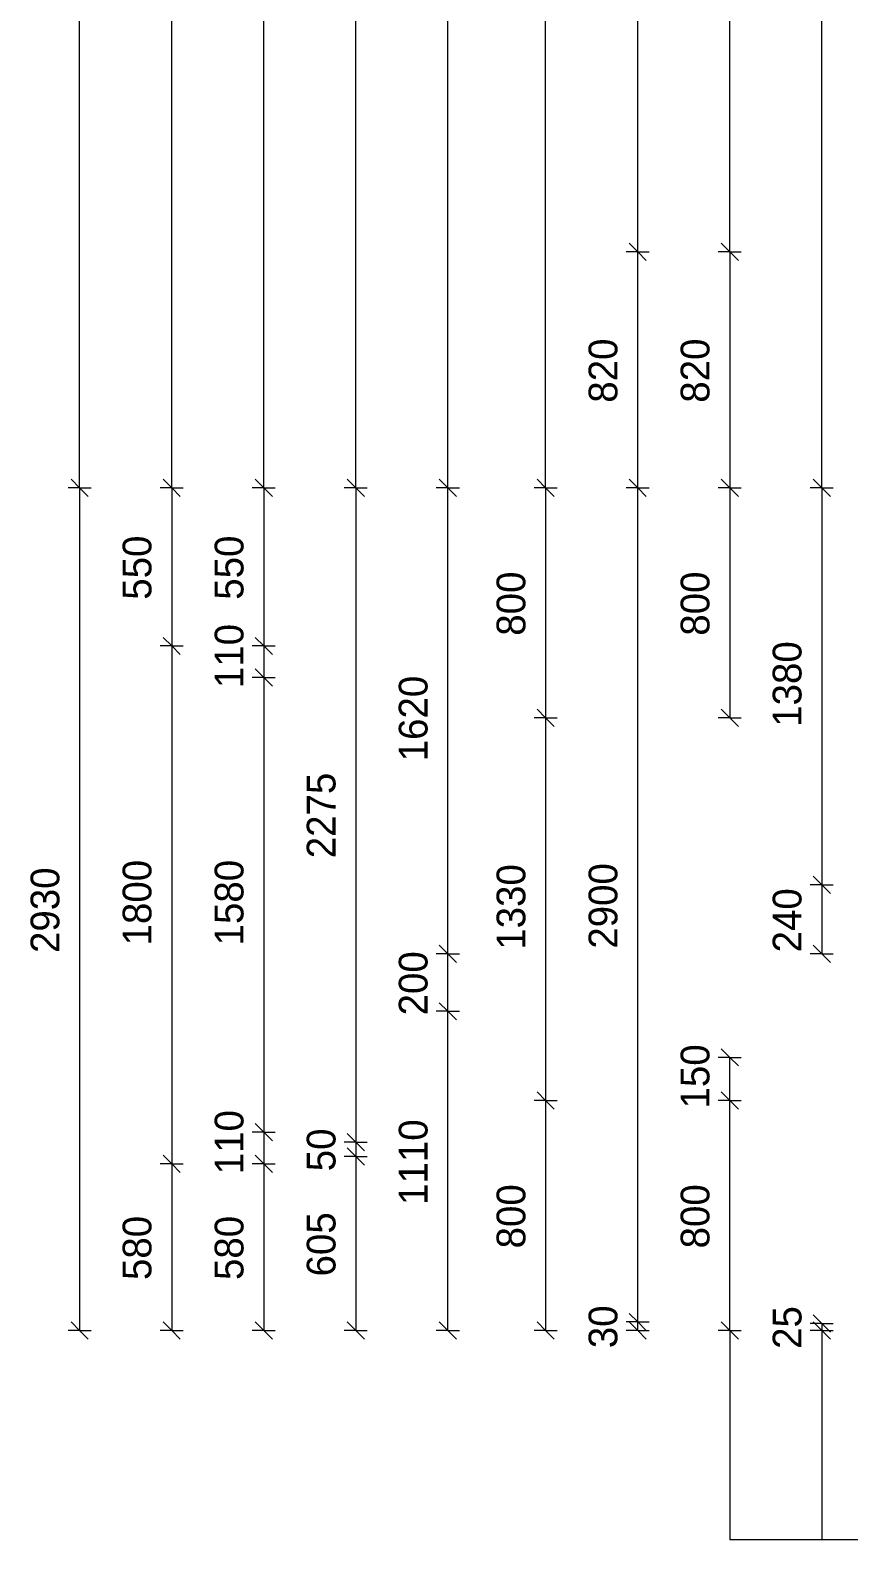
# Model space of a CAD drawing. Header units: millimetres. Extents: x -34201 to -21230, y 2346 to 10832.
# Drawn here: x -34201 to -31355, y 2542 to 7791 of the extents above; entities that cross this region are included whole.
import ezdxf

# ---------------------------------------------------------------- set-up
doc = ezdxf.new("R2010")
doc.units = ezdxf.units.MM
for name, color, linetype, lineweight in [('A-ANNO-DIMS', 211, 'Continuous', 9), ('A-ANNO-DIMS-40', 211, 'Continuous', 9), ('A-DETL-MBND', 5, 'Continuous', 18)]:
    doc.layers.add(name, color=color, linetype=linetype, lineweight=lineweight)
doc.styles.add('Nirmala UI Semilight', font='NirmalaS.ttf', dxfattribs={"height": 100})
doc.dimstyles.new('Diagonal_-_2_5mm_NI_UI', dxfattribs={"dimscale": 304.8, "dimtxt": 104.736395, "dimasz": 0.19685, "dimexe": 0.131234, "dimexo": 0.0625, "dimgap": 0.131234, "dimtad": 1, "dimdec": 4, "dimzin": 0, "dimdsep": 46, "dimtxsty": 'Nirmala UI Semilight', "dimblk1": 'OBLIQUE', "dimblk2": 'OBLIQUE', "dimsah": 1, "dimcen": 0.09, "dimazin": 0, "dimtfac": 1, "dimtdec": 4, "dimtix": 1, "dimtmove": 0, "dimatfit": 3, "dimfxl": 0.131234, "dimfxlon": 1, "dimtvp": 1, "dimtolj": 1, "dimtzin": 0, "dimarcsym": 2})

# ---------------------------------------------------------------- blocks, each defined once
blk = doc.blocks.new('DIMBLOCK25-Elevation Front')
at = {"layer": 'A-ANNO-DIMS-40'}
for p, q in [((-33389.4, 6199.7), (-33429.4, 6199.7)), ((-33389.4, 6199.7), (-33419.4, 6229.7)), ((-33389.4, 6199.7), (-33389.4, 5649.8)), ((-33389.4, 6199.7), (-33359.4, 6169.7)), ((-33389.4, 6199.7), (-33349.4, 6199.7)), ((-33389.4, 5649.8), (-33419.4, 5679.8)), ((-33389.4, 5649.8), (-33429.4, 5649.8)), ((-33389.4, 5649.8), (-33359.4, 5619.8)), ((-33389.4, 5649.8), (-33349.4, 5649.8))]:
    blk.add_line(p, q, dxfattribs=at)
at = {"layer": 'A-ANNO-DIMS-40', "color": 0, "insert": (-33559.9, 5810.5), "char_height": 100, "width": 274.219, "attachment_point": 1, "rotation": 90, "line_spacing_factor": 1.142579, "style": 'Nirmala UI Semilight'}
blk.add_mtext('550', dxfattribs=at)
blk = doc.blocks.new('_Oblique')
at = {"color": 0, "linetype": 'ByBlock', "lineweight": -2}
blk.add_line((-0.5, -0.5), (0.5, 0.5), dxfattribs=at)
blk = doc.blocks.new('DIMBLOCK26-Elevation Front')
at = {"layer": 'A-ANNO-DIMS-40'}
for p, q in [((-33389.4, 5649.8), (-33419.4, 5679.8)), ((-33389.4, 5649.8), (-33429.4, 5649.8)), ((-33389.4, 5649.8), (-33389.4, 5539.8)), ((-33389.4, 5649.8), (-33359.4, 5619.8)), ((-33389.4, 5649.8), (-33349.4, 5649.8)), ((-33389.4, 5539.8), (-33419.4, 5569.8)), ((-33389.4, 5539.8), (-33429.4, 5539.8)), ((-33389.4, 5539.8), (-33359.4, 5509.8)), ((-33389.4, 5539.8), (-33349.4, 5539.8))]:
    blk.add_line(p, q, dxfattribs=at)
at = {"layer": 'A-ANNO-DIMS-40', "color": 0, "insert": (-33559.9, 5503.3), "char_height": 100, "width": 219.375, "attachment_point": 1, "rotation": 90, "line_spacing_factor": 1.142579, "style": 'Nirmala UI Semilight'}
blk.add_mtext('110', dxfattribs=at)
blk = doc.blocks.new('DIMBLOCK27-Elevation Front')
at = {"layer": 'A-ANNO-DIMS-40'}
for p, q in [((-33389.4, 5539.8), (-33419.4, 5569.8)), ((-33389.4, 5539.8), (-33429.4, 5539.8)), ((-33389.4, 5539.8), (-33389.4, 3959.8)), ((-33389.4, 5539.8), (-33359.4, 5509.8)), ((-33389.4, 5539.8), (-33349.4, 5539.8)), ((-33389.4, 3959.8), (-33419.4, 3989.8)), ((-33389.4, 3959.8), (-33429.4, 3959.8)), ((-33389.4, 3959.8), (-33359.4, 3929.8)), ((-33389.4, 3959.8), (-33349.4, 3959.8))]:
    blk.add_line(p, q, dxfattribs=at)
at = {"layer": 'A-ANNO-DIMS-40', "color": 0, "insert": (-33559.9, 4608.8), "char_height": 100, "width": 338.203, "attachment_point": 1, "rotation": 90, "line_spacing_factor": 1.142579, "style": 'Nirmala UI Semilight'}
blk.add_mtext('1580', dxfattribs=at)
blk = doc.blocks.new('DIMBLOCK28-Elevation Front')
at = {"layer": 'A-ANNO-DIMS-40'}
for p, q in [((-33389.4, 3959.8), (-33419.4, 3989.8)), ((-33389.4, 3959.8), (-33429.4, 3959.8)), ((-33389.4, 3959.8), (-33389.4, 3849.8)), ((-33389.4, 3959.8), (-33359.4, 3929.8)), ((-33389.4, 3959.8), (-33349.4, 3959.8)), ((-33389.4, 3849.8), (-33429.4, 3849.8)), ((-33389.4, 3849.8), (-33419.4, 3879.8)), ((-33389.4, 3849.8), (-33359.4, 3819.8)), ((-33389.4, 3849.8), (-33349.4, 3849.8))]:
    blk.add_line(p, q, dxfattribs=at)
at = {"layer": 'A-ANNO-DIMS-40', "color": 0, "insert": (-33559.9, 3813.3), "char_height": 100, "width": 219.375, "attachment_point": 1, "rotation": 90, "line_spacing_factor": 1.142579, "style": 'Nirmala UI Semilight'}
blk.add_mtext('110', dxfattribs=at)
blk = doc.blocks.new('DIMBLOCK29-Elevation Front')
at = {"layer": 'A-ANNO-DIMS-40'}
for p, q in [((-33389.4, 3849.8), (-33429.4, 3849.8)), ((-33389.4, 3849.8), (-33419.4, 3879.8)), ((-33389.4, 3849.8), (-33389.4, 3269.8)), ((-33389.4, 3849.8), (-33359.4, 3819.8)), ((-33389.4, 3849.8), (-33349.4, 3849.8)), ((-33389.4, 3269.8), (-33429.4, 3269.8)), ((-33389.4, 3269.8), (-33419.4, 3299.8)), ((-33389.4, 3269.8), (-33359.4, 3239.8)), ((-33389.4, 3269.8), (-33349.4, 3269.8))]:
    blk.add_line(p, q, dxfattribs=at)
at = {"layer": 'A-ANNO-DIMS-40', "color": 0, "insert": (-33559.9, 3445.5), "char_height": 100, "width": 274.219, "attachment_point": 1, "rotation": 90, "line_spacing_factor": 1.142579, "style": 'Nirmala UI Semilight'}
blk.add_mtext('580', dxfattribs=at)
blk = doc.blocks.new('DIMBLOCK30-Elevation Front')
at = {"layer": 'A-ANNO-DIMS-40'}
for p, q in [((-34029.4, 6199.7), (-34069.4, 6199.7)), ((-34029.4, 6199.7), (-34059.4, 6229.7)), ((-34029.4, 6199.7), (-34029.4, 3269.8)), ((-34029.4, 6199.7), (-33999.4, 6169.7)), ((-34029.4, 6199.7), (-33989.4, 6199.7)), ((-34029.4, 3269.8), (-34069.4, 3269.8)), ((-34029.4, 3269.8), (-34059.4, 3299.8)), ((-34029.4, 3269.8), (-33999.4, 3239.8)), ((-34029.4, 3269.8), (-33989.4, 3269.8))]:
    blk.add_line(p, q, dxfattribs=at)
at = {"layer": 'A-ANNO-DIMS-40', "color": 0, "insert": (-34199.9, 4582.4), "char_height": 100, "width": 365.625, "attachment_point": 1, "rotation": 90, "line_spacing_factor": 1.142579, "style": 'Nirmala UI Semilight'}
blk.add_mtext('2930', dxfattribs=at)
blk = doc.blocks.new('DIMBLOCK31-Elevation Front')
at = {"layer": 'A-ANNO-DIMS-40'}
for p, q in [((-33709.4, 6199.7), (-33749.4, 6199.7)), ((-33709.4, 6199.7), (-33739.4, 6229.7)), ((-33709.4, 6199.7), (-33709.4, 5649.8)), ((-33709.4, 6199.7), (-33679.4, 6169.7)), ((-33709.4, 6199.7), (-33669.4, 6199.7)), ((-33709.4, 5649.8), (-33739.4, 5679.8)), ((-33709.4, 5649.8), (-33749.4, 5649.8)), ((-33709.4, 5649.8), (-33679.4, 5619.8)), ((-33709.4, 5649.8), (-33669.4, 5649.8))]:
    blk.add_line(p, q, dxfattribs=at)
at = {"layer": 'A-ANNO-DIMS-40', "color": 0, "insert": (-33879.9, 5810.5), "char_height": 100, "width": 274.219, "attachment_point": 1, "rotation": 90, "line_spacing_factor": 1.142579, "style": 'Nirmala UI Semilight'}
blk.add_mtext('550', dxfattribs=at)
blk = doc.blocks.new('DIMBLOCK32-Elevation Front')
at = {"layer": 'A-ANNO-DIMS-40'}
for p, q in [((-33709.4, 5649.8), (-33739.4, 5679.8)), ((-33709.4, 5649.8), (-33749.4, 5649.8)), ((-33709.4, 5649.8), (-33709.4, 3849.8)), ((-33709.4, 5649.8), (-33679.4, 5619.8)), ((-33709.4, 5649.8), (-33669.4, 5649.8)), ((-33709.4, 3849.8), (-33749.4, 3849.8)), ((-33709.4, 3849.8), (-33739.4, 3879.8)), ((-33709.4, 3849.8), (-33679.4, 3819.8)), ((-33709.4, 3849.8), (-33669.4, 3849.8))]:
    blk.add_line(p, q, dxfattribs=at)
at = {"layer": 'A-ANNO-DIMS-40', "color": 0, "insert": (-33879.9, 4608.8), "char_height": 100, "width": 338.203, "attachment_point": 1, "rotation": 90, "line_spacing_factor": 1.142579, "style": 'Nirmala UI Semilight'}
blk.add_mtext('1800', dxfattribs=at)
blk = doc.blocks.new('DIMBLOCK33-Elevation Front')
at = {"layer": 'A-ANNO-DIMS-40'}
for p, q in [((-33709.4, 3849.8), (-33749.4, 3849.8)), ((-33709.4, 3849.8), (-33739.4, 3879.8)), ((-33709.4, 3849.8), (-33709.4, 3269.8)), ((-33709.4, 3849.8), (-33679.4, 3819.8)), ((-33709.4, 3849.8), (-33669.4, 3849.8)), ((-33709.4, 3269.8), (-33749.4, 3269.8)), ((-33709.4, 3269.8), (-33739.4, 3299.8)), ((-33709.4, 3269.8), (-33679.4, 3239.8)), ((-33709.4, 3269.8), (-33669.4, 3269.8))]:
    blk.add_line(p, q, dxfattribs=at)
at = {"layer": 'A-ANNO-DIMS-40', "color": 0, "insert": (-33879.9, 3445.5), "char_height": 100, "width": 274.219, "attachment_point": 1, "rotation": 90, "line_spacing_factor": 1.142579, "style": 'Nirmala UI Semilight'}
blk.add_mtext('580', dxfattribs=at)
blk = doc.blocks.new('DIMBLOCK34-Elevation Front')
at = {"layer": 'A-ANNO-DIMS-40'}
for p, q in [((-32409.4, 6199.7), (-32449.4, 6199.7)), ((-32409.4, 6199.7), (-32439.4, 6229.7)), ((-32409.4, 6199.7), (-32409.4, 5399.7)), ((-32409.4, 6199.7), (-32379.4, 6169.7)), ((-32409.4, 6199.7), (-32369.4, 6199.7)), ((-32409.4, 5399.7), (-32439.4, 5429.7)), ((-32409.4, 5399.7), (-32449.4, 5399.7)), ((-32409.4, 5399.7), (-32379.4, 5369.7)), ((-32409.4, 5399.7), (-32369.4, 5399.7))]:
    blk.add_line(p, q, dxfattribs=at)
at = {"layer": 'A-ANNO-DIMS-40', "color": 0, "insert": (-32579.9, 5685.5), "char_height": 100, "width": 274.219, "attachment_point": 1, "rotation": 90, "line_spacing_factor": 1.142579, "style": 'Nirmala UI Semilight'}
blk.add_mtext('800', dxfattribs=at)
blk = doc.blocks.new('DIMBLOCK35-Elevation Front')
at = {"layer": 'A-ANNO-DIMS-40'}
for p, q in [((-32409.4, 5399.7), (-32439.4, 5429.7)), ((-32409.4, 5399.7), (-32449.4, 5399.7)), ((-32409.4, 5399.7), (-32409.4, 4069.7)), ((-32409.4, 5399.7), (-32379.4, 5369.7)), ((-32409.4, 5399.7), (-32369.4, 5399.7)), ((-32409.4, 4069.7), (-32439.4, 4099.7)), ((-32409.4, 4069.7), (-32449.4, 4069.7)), ((-32409.4, 4069.7), (-32379.4, 4039.7)), ((-32409.4, 4069.7), (-32369.4, 4069.7))]:
    blk.add_line(p, q, dxfattribs=at)
at = {"layer": 'A-ANNO-DIMS-40', "color": 0, "insert": (-32579.9, 4593.8), "char_height": 100, "width": 338.203, "attachment_point": 1, "rotation": 90, "line_spacing_factor": 1.142579, "style": 'Nirmala UI Semilight'}
blk.add_mtext('1330', dxfattribs=at)
blk = doc.blocks.new('DIMBLOCK36-Elevation Front')
at = {"layer": 'A-ANNO-DIMS-40'}
for p, q in [((-32409.4, 4069.7), (-32439.4, 4099.7)), ((-32409.4, 4069.7), (-32449.4, 4069.7)), ((-32409.4, 4069.7), (-32409.4, 3269.8)), ((-32409.4, 4069.7), (-32379.4, 4039.7)), ((-32409.4, 4069.7), (-32369.4, 4069.7)), ((-32409.4, 3269.8), (-32449.4, 3269.8)), ((-32409.4, 3269.8), (-32439.4, 3299.8)), ((-32409.4, 3269.8), (-32379.4, 3239.8)), ((-32409.4, 3269.8), (-32369.4, 3269.8))]:
    blk.add_line(p, q, dxfattribs=at)
at = {"layer": 'A-ANNO-DIMS-40', "color": 0, "insert": (-32579.9, 3555.5), "char_height": 100, "width": 274.219, "attachment_point": 1, "rotation": 90, "line_spacing_factor": 1.142579, "style": 'Nirmala UI Semilight'}
blk.add_mtext('800', dxfattribs=at)
blk = doc.blocks.new('DIMBLOCK37-Elevation Front')
at = {"layer": 'A-ANNO-DIMS-40'}
for p, q in [((-31449.4, 3294.8), (-31479.4, 3324.8)), ((-31449.4, 3294.8), (-31489.4, 3294.8)), ((-31449.4, 3269.8), (-31489.4, 3269.8)), ((-31449.4, 3269.8), (-31479.4, 3299.8)), ((-31449.4, 3294.8), (-31449.4, 3269.8)), ((-31449.4, 3294.8), (-31419.4, 3264.8)), ((-31449.4, 3294.8), (-31409.4, 3294.8)), ((-31449.4, 3269.8), (-31419.4, 3239.8)), ((-31449.4, 3269.8), (-31409.4, 3269.8))]:
    blk.add_line(p, q, dxfattribs=at)
at = {"layer": 'A-ANNO-DIMS-40', "color": 0, "insert": (-31619.9, 3206.1), "char_height": 100, "width": 182.813, "attachment_point": 1, "rotation": 90, "line_spacing_factor": 1.142579, "style": 'Nirmala UI Semilight'}
blk.add_mtext('25', dxfattribs=at)
blk = doc.blocks.new('DIMBLOCK56-Elevation Front')
at = {"layer": 'A-ANNO-DIMS-40'}
for p, q in [((-32089.4, 3299.7), (-32119.4, 3329.7)), ((-32089.4, 3299.7), (-32129.4, 3299.7)), ((-32089.4, 3269.7), (-32129.4, 3269.7)), ((-32089.4, 3269.7), (-32119.4, 3299.7)), ((-32089.4, 3269.7), (-32089.4, 3299.7)), ((-32089.4, 3299.7), (-32059.4, 3269.7)), ((-32089.4, 3299.7), (-32049.4, 3299.7)), ((-32089.4, 3269.7), (-32059.4, 3239.8)), ((-32089.4, 3269.7), (-32049.4, 3269.7))]:
    blk.add_line(p, q, dxfattribs=at)
at = {"layer": 'A-ANNO-DIMS-40', "color": 0, "insert": (-32259.9, 3208.6), "char_height": 100, "width": 182.813, "attachment_point": 1, "rotation": 90, "line_spacing_factor": 1.142579, "style": 'Nirmala UI Semilight'}
blk.add_mtext('30', dxfattribs=at)
blk = doc.blocks.new('DIMBLOCK57-Elevation Front')
at = {"layer": 'A-ANNO-DIMS-40'}
for p, q in [((-32089.4, 6199.7), (-32129.4, 6199.7)), ((-32089.4, 6199.7), (-32119.4, 6229.7)), ((-32089.4, 3299.7), (-32089.4, 6199.7)), ((-32089.4, 6199.7), (-32059.4, 6169.7)), ((-32089.4, 6199.7), (-32049.4, 6199.7)), ((-32089.4, 3299.7), (-32119.4, 3329.7)), ((-32089.4, 3299.7), (-32129.4, 3299.7)), ((-32089.4, 3299.7), (-32059.4, 3269.7)), ((-32089.4, 3299.7), (-32049.4, 3299.7))]:
    blk.add_line(p, q, dxfattribs=at)
at = {"layer": 'A-ANNO-DIMS-40', "color": 0, "insert": (-32259.9, 4597.4), "char_height": 100, "width": 365.625, "attachment_point": 1, "rotation": 90, "line_spacing_factor": 1.142579, "style": 'Nirmala UI Semilight'}
blk.add_mtext('2900', dxfattribs=at)
blk = doc.blocks.new('DIMBLOCK58-Elevation Front')
at = {"layer": 'A-ANNO-DIMS-40'}
for p, q in [((-32089.4, 7019.7), (-32119.4, 7049.7)), ((-32089.4, 7019.7), (-32129.4, 7019.7)), ((-32089.4, 6199.7), (-32089.4, 7019.7)), ((-32089.4, 7019.7), (-32059.4, 6989.7)), ((-32089.4, 7019.7), (-32049.4, 7019.7)), ((-32089.4, 6199.7), (-32129.4, 6199.7)), ((-32089.4, 6199.7), (-32119.4, 6229.7)), ((-32089.4, 6199.7), (-32059.4, 6169.7)), ((-32089.4, 6199.7), (-32049.4, 6199.7))]:
    blk.add_line(p, q, dxfattribs=at)
at = {"layer": 'A-ANNO-DIMS-40', "color": 0, "insert": (-32259.9, 6495.5), "char_height": 100, "width": 274.219, "attachment_point": 1, "rotation": 90, "line_spacing_factor": 1.142579, "style": 'Nirmala UI Semilight'}
blk.add_mtext('820', dxfattribs=at)
blk = doc.blocks.new('DIMBLOCK62-Elevation Front')
at = {"layer": 'A-ANNO-DIMS-40'}
for p, q in [((-31769.4, 7019.7), (-31799.4, 7049.7)), ((-31769.4, 7019.7), (-31809.4, 7019.7)), ((-31769.4, 7019.7), (-31769.4, 6199.7)), ((-31769.4, 7019.7), (-31739.4, 6989.7)), ((-31769.4, 7019.7), (-31729.4, 7019.7)), ((-31769.4, 6199.7), (-31809.4, 6199.7)), ((-31769.4, 6199.7), (-31799.4, 6229.7)), ((-31769.4, 6199.7), (-31739.4, 6169.7)), ((-31769.4, 6199.7), (-31729.4, 6199.7))]:
    blk.add_line(p, q, dxfattribs=at)
at = {"layer": 'A-ANNO-DIMS-40', "color": 0, "insert": (-31939.9, 6495.5), "char_height": 100, "width": 274.219, "attachment_point": 1, "rotation": 90, "line_spacing_factor": 1.142579, "style": 'Nirmala UI Semilight'}
blk.add_mtext('820', dxfattribs=at)
blk = doc.blocks.new('DIMBLOCK63-Elevation Front')
at = {"layer": 'A-ANNO-DIMS-40'}
for p, q in [((-31769.4, 6199.7), (-31809.4, 6199.7)), ((-31769.4, 6199.7), (-31799.4, 6229.7)), ((-31769.4, 6199.7), (-31769.4, 5399.7)), ((-31769.4, 6199.7), (-31739.4, 6169.7)), ((-31769.4, 6199.7), (-31729.4, 6199.7)), ((-31769.4, 5399.7), (-31799.4, 5429.7)), ((-31769.4, 5399.7), (-31809.4, 5399.7)), ((-31769.4, 5399.7), (-31739.4, 5369.7)), ((-31769.4, 5399.7), (-31729.4, 5399.7))]:
    blk.add_line(p, q, dxfattribs=at)
at = {"layer": 'A-ANNO-DIMS-40', "color": 0, "insert": (-31939.9, 5685.5), "char_height": 100, "width": 274.219, "attachment_point": 1, "rotation": 90, "line_spacing_factor": 1.142579, "style": 'Nirmala UI Semilight'}
blk.add_mtext('800', dxfattribs=at)
blk = doc.blocks.new('DIMBLOCK64-Elevation Front')
at = {"layer": 'A-ANNO-DIMS-40'}
for p, q in [((-32749.4, 4379.7), (-32779.4, 4409.7)), ((-32749.4, 4379.7), (-32789.4, 4379.7)), ((-32749.4, 3269.8), (-32749.4, 4379.7)), ((-32749.4, 4379.7), (-32719.4, 4349.7)), ((-32749.4, 4379.7), (-32709.4, 4379.7)), ((-32749.4, 3269.8), (-32789.4, 3269.8)), ((-32749.4, 3269.8), (-32779.4, 3299.8)), ((-32749.4, 3269.8), (-32719.4, 3239.8)), ((-32749.4, 3269.8), (-32709.4, 3269.8))]:
    blk.add_line(p, q, dxfattribs=at)
at = {"layer": 'A-ANNO-DIMS-40', "color": 0, "insert": (-32919.9, 3706.7), "char_height": 100, "width": 283.36, "attachment_point": 1, "rotation": 90, "line_spacing_factor": 1.142579, "style": 'Nirmala UI Semilight'}
blk.add_mtext('1110', dxfattribs=at)
blk = doc.blocks.new('DIMBLOCK65-Elevation Front')
at = {"layer": 'A-ANNO-DIMS-40'}
for p, q in [((-32749.4, 4579.7), (-32789.4, 4579.7)), ((-32749.4, 4579.7), (-32779.4, 4609.7)), ((-32749.4, 4379.7), (-32749.4, 4579.7)), ((-32749.4, 4579.7), (-32719.4, 4549.7)), ((-32749.4, 4579.7), (-32709.4, 4579.7)), ((-32749.4, 4379.7), (-32779.4, 4409.7)), ((-32749.4, 4379.7), (-32789.4, 4379.7)), ((-32749.4, 4379.7), (-32719.4, 4349.7)), ((-32749.4, 4379.7), (-32709.4, 4379.7))]:
    blk.add_line(p, q, dxfattribs=at)
at = {"layer": 'A-ANNO-DIMS-40', "color": 0, "insert": (-32919.9, 4365.5), "char_height": 100, "width": 274.219, "attachment_point": 1, "rotation": 90, "line_spacing_factor": 1.142579, "style": 'Nirmala UI Semilight'}
blk.add_mtext('200', dxfattribs=at)
blk = doc.blocks.new('DIMBLOCK66-Elevation Front')
at = {"layer": 'A-ANNO-DIMS-40'}
for p, q in [((-32749.4, 6199.7), (-32789.4, 6199.7)), ((-32749.4, 6199.7), (-32779.4, 6229.7)), ((-32749.4, 4579.7), (-32749.4, 6199.7)), ((-32749.4, 6199.7), (-32719.4, 6169.7)), ((-32749.4, 6199.7), (-32709.4, 6199.7)), ((-32749.4, 4579.7), (-32789.4, 4579.7)), ((-32749.4, 4579.7), (-32779.4, 4609.7)), ((-32749.4, 4579.7), (-32719.4, 4549.7)), ((-32749.4, 4579.7), (-32709.4, 4579.7))]:
    blk.add_line(p, q, dxfattribs=at)
at = {"layer": 'A-ANNO-DIMS-40', "color": 0, "insert": (-32919.9, 5248.8), "char_height": 100, "width": 338.203, "attachment_point": 1, "rotation": 90, "line_spacing_factor": 1.142579, "style": 'Nirmala UI Semilight'}
blk.add_mtext('1620', dxfattribs=at)
blk = doc.blocks.new('DIMBLOCK79-Elevation Front')
at = {"layer": 'A-ANNO-DIMS-40'}
for p, q in [((-31449.4, 6199.7), (-31489.4, 6199.7)), ((-31449.4, 6199.7), (-31479.4, 6229.7)), ((-31449.4, 6199.7), (-31449.4, 4819.7)), ((-31449.4, 6199.7), (-31419.4, 6169.7)), ((-31449.4, 6199.7), (-31409.4, 6199.7)), ((-31449.4, 4819.7), (-31479.4, 4849.7)), ((-31449.4, 4819.7), (-31489.4, 4819.7)), ((-31449.4, 4819.7), (-31419.4, 4789.7)), ((-31449.4, 4819.7), (-31409.4, 4819.7))]:
    blk.add_line(p, q, dxfattribs=at)
at = {"layer": 'A-ANNO-DIMS-40', "color": 0, "insert": (-31619.9, 5368.8), "char_height": 100, "width": 338.203, "attachment_point": 1, "rotation": 90, "line_spacing_factor": 1.142579, "style": 'Nirmala UI Semilight'}
blk.add_mtext('1380', dxfattribs=at)
blk = doc.blocks.new('DIMBLOCK80-Elevation Front')
at = {"layer": 'A-ANNO-DIMS-40'}
for p, q in [((-31449.4, 4819.7), (-31479.4, 4849.7)), ((-31449.4, 4819.7), (-31489.4, 4819.7)), ((-31449.4, 4819.7), (-31449.4, 4579.7)), ((-31449.4, 4819.7), (-31419.4, 4789.7)), ((-31449.4, 4819.7), (-31409.4, 4819.7)), ((-31449.4, 4579.7), (-31489.4, 4579.7)), ((-31449.4, 4579.7), (-31479.4, 4609.7)), ((-31449.4, 4579.7), (-31419.4, 4549.7)), ((-31449.4, 4579.7), (-31409.4, 4579.7))]:
    blk.add_line(p, q, dxfattribs=at)
at = {"layer": 'A-ANNO-DIMS-40', "color": 0, "insert": (-31619.9, 4584.5), "char_height": 100, "width": 276.504, "attachment_point": 1, "rotation": 90, "line_spacing_factor": 1.142579, "style": 'Nirmala UI Semilight'}
blk.add_mtext('240', dxfattribs=at)
blk = doc.blocks.new('DIMBLOCK81-Elevation Front')
at = {"layer": 'A-ANNO-DIMS-40'}
for p, q in [((-31769.4, 4069.7), (-31799.4, 4099.7)), ((-31769.4, 4069.7), (-31809.4, 4069.7)), ((-31769.4, 3269.8), (-31769.4, 4069.7)), ((-31769.4, 4069.7), (-31739.4, 4039.7)), ((-31769.4, 4069.7), (-31729.4, 4069.7)), ((-31769.4, 3269.8), (-31809.4, 3269.8)), ((-31769.4, 3269.8), (-31799.4, 3299.8)), ((-31769.4, 3269.8), (-31739.4, 3239.8)), ((-31769.4, 3269.8), (-31729.4, 3269.8))]:
    blk.add_line(p, q, dxfattribs=at)
at = {"layer": 'A-ANNO-DIMS-40', "color": 0, "insert": (-31939.9, 3555.5), "char_height": 100, "width": 274.219, "attachment_point": 1, "rotation": 90, "line_spacing_factor": 1.142579, "style": 'Nirmala UI Semilight'}
blk.add_mtext('800', dxfattribs=at)
blk = doc.blocks.new('DIMBLOCK82-Elevation Front')
at = {"layer": 'A-ANNO-DIMS-40'}
for p, q in [((-31769.4, 4219.7), (-31809.4, 4219.7)), ((-31769.4, 4219.7), (-31799.4, 4249.7)), ((-31769.4, 4069.7), (-31769.4, 4219.7)), ((-31769.4, 4219.7), (-31739.4, 4189.7)), ((-31769.4, 4219.7), (-31729.4, 4219.7)), ((-31769.4, 4069.7), (-31799.4, 4099.7)), ((-31769.4, 4069.7), (-31809.4, 4069.7)), ((-31769.4, 4069.7), (-31739.4, 4039.7)), ((-31769.4, 4069.7), (-31729.4, 4069.7))]:
    blk.add_line(p, q, dxfattribs=at)
at = {"layer": 'A-ANNO-DIMS-40', "color": 0, "insert": (-31939.9, 4041.9), "char_height": 100, "width": 246.797, "attachment_point": 1, "rotation": 90, "line_spacing_factor": 1.142579, "style": 'Nirmala UI Semilight'}
blk.add_mtext('150', dxfattribs=at)
blk = doc.blocks.new('DIMBLOCK92-Elevation Front')
at = {"layer": 'A-ANNO-DIMS-40'}
for p, q in [((-33069.4, 6199.7), (-33109.4, 6199.7)), ((-33069.4, 6199.7), (-33099.4, 6229.7)), ((-33069.4, 6199.7), (-33069.4, 3924.8)), ((-33069.4, 6199.7), (-33039.4, 6169.7)), ((-33069.4, 6199.7), (-33029.4, 6199.7)), ((-33069.4, 3924.8), (-33099.4, 3954.8)), ((-33069.4, 3924.8), (-33109.4, 3924.8)), ((-33069.4, 3924.8), (-33039.4, 3894.8)), ((-33069.4, 3924.8), (-33029.4, 3924.8))]:
    blk.add_line(p, q, dxfattribs=at)
at = {"layer": 'A-ANNO-DIMS-40', "color": 0, "insert": (-33239.9, 4911.8), "char_height": 100, "width": 361.055, "attachment_point": 1, "rotation": 90, "line_spacing_factor": 1.142579, "style": 'Nirmala UI Semilight'}
blk.add_mtext('2275', dxfattribs=at)
blk = doc.blocks.new('DIMBLOCK93-Elevation Front')
at = {"layer": 'A-ANNO-DIMS-40'}
for p, q in [((-33069.4, 3924.8), (-33099.4, 3954.8)), ((-33069.4, 3924.8), (-33109.4, 3924.8)), ((-33069.4, 3874.8), (-33099.4, 3904.8)), ((-33069.4, 3924.8), (-33069.4, 3874.8)), ((-33069.4, 3924.8), (-33039.4, 3894.8)), ((-33069.4, 3924.8), (-33029.4, 3924.8)), ((-33069.4, 3874.8), (-33109.4, 3874.8)), ((-33069.4, 3874.8), (-33039.4, 3844.8)), ((-33069.4, 3874.8), (-33029.4, 3874.8))]:
    blk.add_line(p, q, dxfattribs=at)
at = {"layer": 'A-ANNO-DIMS-40', "color": 0, "insert": (-33239.9, 3823.6), "char_height": 100, "width": 182.813, "attachment_point": 1, "rotation": 90, "line_spacing_factor": 1.142579, "style": 'Nirmala UI Semilight'}
blk.add_mtext('50', dxfattribs=at)
blk = doc.blocks.new('DIMBLOCK94-Elevation Front')
at = {"layer": 'A-ANNO-DIMS-40'}
for p, q in [((-33069.4, 3874.8), (-33099.4, 3904.8)), ((-33069.4, 3874.8), (-33109.4, 3874.8)), ((-33069.4, 3874.8), (-33069.4, 3269.8)), ((-33069.4, 3874.8), (-33039.4, 3844.8)), ((-33069.4, 3874.8), (-33029.4, 3874.8)), ((-33069.4, 3269.8), (-33109.4, 3269.8)), ((-33069.4, 3269.8), (-33099.4, 3299.8)), ((-33069.4, 3269.8), (-33039.4, 3239.8)), ((-33069.4, 3269.8), (-33029.4, 3269.8))]:
    blk.add_line(p, q, dxfattribs=at)
at = {"layer": 'A-ANNO-DIMS-40', "color": 0, "insert": (-33239.9, 3458), "char_height": 100, "width": 274.219, "attachment_point": 1, "rotation": 90, "line_spacing_factor": 1.142579, "style": 'Nirmala UI Semilight'}
blk.add_mtext('605', dxfattribs=at)

msp = doc.modelspace()

# ---------------------------------------------------------------- linework, layer by layer
at = {"layer": 'A-DETL-MBND'}
for p, q in [((-34029.41058, 6199.75), (-34029.41058, 10659.88229)), ((-33709.41058, 6199.75), (-33709.41058, 9941.13229)), ((-33389.41058, 6199.75), (-33389.41058, 9621.13229)), ((-33069.41058, 6199.75), (-33069.41058, 9301.13229)), ((-32749.41058, 6199.75), (-32749.41058, 8981.13229)), ((-32409.41058, 6199.75), (-32409.41058, 8582.38229)), ((-32089.41058, 6969.75), (-32089.41058, 8262.38229)), ((-31769.41058, 7019.75), (-31769.41058, 8262.38229)), ((-31449.41058, 6199.75), (-31449.41058, 7884.59784)), ((-31769.41058, 3269.75), (-31769.41058, 2542.48443)), ((-31449.41058, 3269.75), (-31449.41058, 2542.48443)), ((-30450.39395, 2542.48443), (-31769.41058, 2542.48443))]:
    msp.add_line(p, q, dxfattribs=at)

# ---------------------------------------------------------------- dimensions: what is measured, and where the dimension line sits
at = {"layer": 'A-ANNO-DIMS'}
for base, p1, p2, override, picture, middle in [((-32089.41058, 7019.75), (-32049.41058, 6199.75), (-32049.41058, 7019.75), {"dimpost": '<>', "dimfxl": 820}, 'DIMBLOCK58-Elevation Front', (-32181.08422, 6609.75)), ((-31769.41058, 6199.75), (-31729.41058, 7019.75), (-31729.41058, 6199.75), {"dimpost": '<>', "dimfxl": 820}, 'DIMBLOCK62-Elevation Front', (-31861.08422, 6609.75)), ((-34029.41058, 3269.75), (-33989.41058, 6199.75), (-33989.41058, 3269.75), {"dimpost": '<>', "dimfxl": 2930}, 'DIMBLOCK30-Elevation Front', (-34121.11909, 4734.75)), ((-33709.41058, 5649.75), (-33669.41058, 6199.75), (-33669.41058, 5649.75), {"dimpost": '<>', "dimfxl": 550}, 'DIMBLOCK31-Elevation Front', (-33801.08422, 5924.75)), ((-33389.41058, 5649.75), (-33349.41058, 6199.75), (-33349.41058, 5649.75), {"dimpost": '<>', "dimfxl": 550}, 'DIMBLOCK25-Elevation Front', (-33481.08422, 5924.75)), ((-33069.41058, 3924.75), (-33029.41058, 6199.75), (-33029.41058, 3924.75), {"dimpost": '<>', "dimfxl": 2275}, 'DIMBLOCK92-Elevation Front', (-33161.08422, 5062.25)), ((-32749.41058, 6199.75), (-32709.41058, 4579.75), (-32709.41058, 6199.75), {"dimpost": '<>', "dimfxl": 1620}, 'DIMBLOCK66-Elevation Front', (-32841.39803, 5389.75)), ((-32409.41058, 5399.75), (-32369.41058, 6199.75), (-32369.41058, 5399.75), {"dimpost": '<>', "dimfxl": 800}, 'DIMBLOCK34-Elevation Front', (-32501.08422, 5799.75)), ((-32089.41058, 6199.75), (-32049.41058, 3299.75), (-32049.41058, 6199.75), {"dimpost": '<>', "dimfxl": 2900}, 'DIMBLOCK57-Elevation Front', (-32181.11909, 4749.75)), ((-31769.41058, 5399.75), (-31729.41058, 6199.75), (-31729.41058, 5399.75), {"dimpost": '<>', "dimfxl": 800}, 'DIMBLOCK63-Elevation Front', (-31861.08422, 5799.75)), ((-31449.41058, 4819.75), (-31409.41058, 6199.75), (-31409.41058, 4819.75), {"dimpost": '<>', "dimfxl": 1380}, 'DIMBLOCK79-Elevation Front', (-31541.39803, 5509.75)), ((-33389.41058, 5539.75), (-33349.41058, 5649.75), (-33349.41058, 5539.75), {"dimpost": '<>', "dimfxl": 110}, 'DIMBLOCK26-Elevation Front', (-33481.36316, 5594.75)), ((-33709.41058, 3849.75), (-33669.41058, 5649.75), (-33669.41058, 3849.75), {"dimpost": '<>', "dimfxl": 1800}, 'DIMBLOCK32-Elevation Front', (-33801.36316, 4749.75)), ((-33389.41058, 3959.75), (-33349.41058, 5539.75), (-33349.41058, 3959.75), {"dimpost": '<>', "dimfxl": 1580}, 'DIMBLOCK27-Elevation Front', (-33481.36316, 4749.75)), ((-32409.41058, 4069.75), (-32369.41058, 5399.75), (-32369.41058, 4069.75), {"dimpost": '<>', "dimfxl": 1330}, 'DIMBLOCK35-Elevation Front', (-32501.39803, 4734.75)), ((-31449.41058, 4579.75), (-31409.41058, 4819.75), (-31409.41058, 4579.75), {"dimpost": '<>', "dimfxl": 240}, 'DIMBLOCK80-Elevation Front', (-31541.08422, 4699.75)), ((-32749.41058, 4579.75), (-32709.41058, 4379.75), (-32709.41058, 4579.75), {"dimpost": '<>', "dimfxl": 200}, 'DIMBLOCK65-Elevation Front', (-32841.08422, 4479.75)), ((-32749.41058, 4379.75), (-32709.41058, 3269.75), (-32709.41058, 4379.75), {"dimpost": '<>', "dimfxl": 1110}, 'DIMBLOCK64-Elevation Front', (-32841.36316, 3824.75)), ((-31769.41058, 4219.75), (-31729.41058, 4069.75), (-31729.41058, 4219.75), {"dimpost": '<>', "dimfxl": 150}, 'DIMBLOCK82-Elevation Front', (-31861.36316, 4144.75)), ((-32409.41058, 3269.75), (-32369.41058, 4069.75), (-32369.41058, 3269.75), {"dimpost": '<>', "dimfxl": 800}, 'DIMBLOCK36-Elevation Front', (-32501.08422, 3669.75)), ((-31769.41058, 4069.75), (-31729.41058, 3269.75), (-31729.41058, 4069.75), {"dimpost": '<>', "dimfxl": 800}, 'DIMBLOCK81-Elevation Front', (-31861.08422, 3669.75)), ((-33389.41058, 3849.75), (-33349.41058, 3959.75), (-33349.41058, 3849.75), {"dimpost": '<>', "dimfxl": 110}, 'DIMBLOCK28-Elevation Front', (-33481.36316, 3904.75)), ((-33069.41058, 3874.75), (-33029.41058, 3924.75), (-33029.41058, 3874.75), {"dimpost": '<>', "dimfxl": 50}, 'DIMBLOCK93-Elevation Front', (-33161.08422, 3899.75)), ((-33069.41058, 3269.75), (-33029.41058, 3874.75), (-33029.41058, 3269.75), {"dimpost": '<>', "dimfxl": 605}, 'DIMBLOCK94-Elevation Front', (-33161.11909, 3572.25)), ((-33709.41058, 3269.75), (-33669.41058, 3849.75), (-33669.41058, 3269.75), {"dimpost": '<>', "dimfxl": 580}, 'DIMBLOCK33-Elevation Front', (-33801.08422, 3559.75)), ((-33389.41058, 3269.75), (-33349.41058, 3849.75), (-33349.41058, 3269.75), {"dimpost": '<>', "dimfxl": 580}, 'DIMBLOCK29-Elevation Front', (-33481.08422, 3559.75)), ((-32089.41058, 3299.75), (-32049.41058, 3269.75), (-32049.41058, 3299.75), {"dimpost": '<>', "dimfxl": 30}, 'DIMBLOCK56-Elevation Front', (-32181.11909, 3284.75)), ((-31449.41058, 3269.75), (-31409.41058, 3294.75), (-31409.41058, 3269.75), {"dimpost": '<>', "dimfxl": 25}, 'DIMBLOCK37-Elevation Front', (-31541.08422, 3282.25))]:
    dim = msp.add_linear_dim(base=base, p1=p1, p2=p2, angle=90, dimstyle='Diagonal_-_2_5mm_NI_UI', override=override, dxfattribs=at)
    dim.commit()
    dim.dimension.update_dxf_attribs({"geometry": picture, "text_midpoint": middle})

doc.saveas('drawing.dxf')
